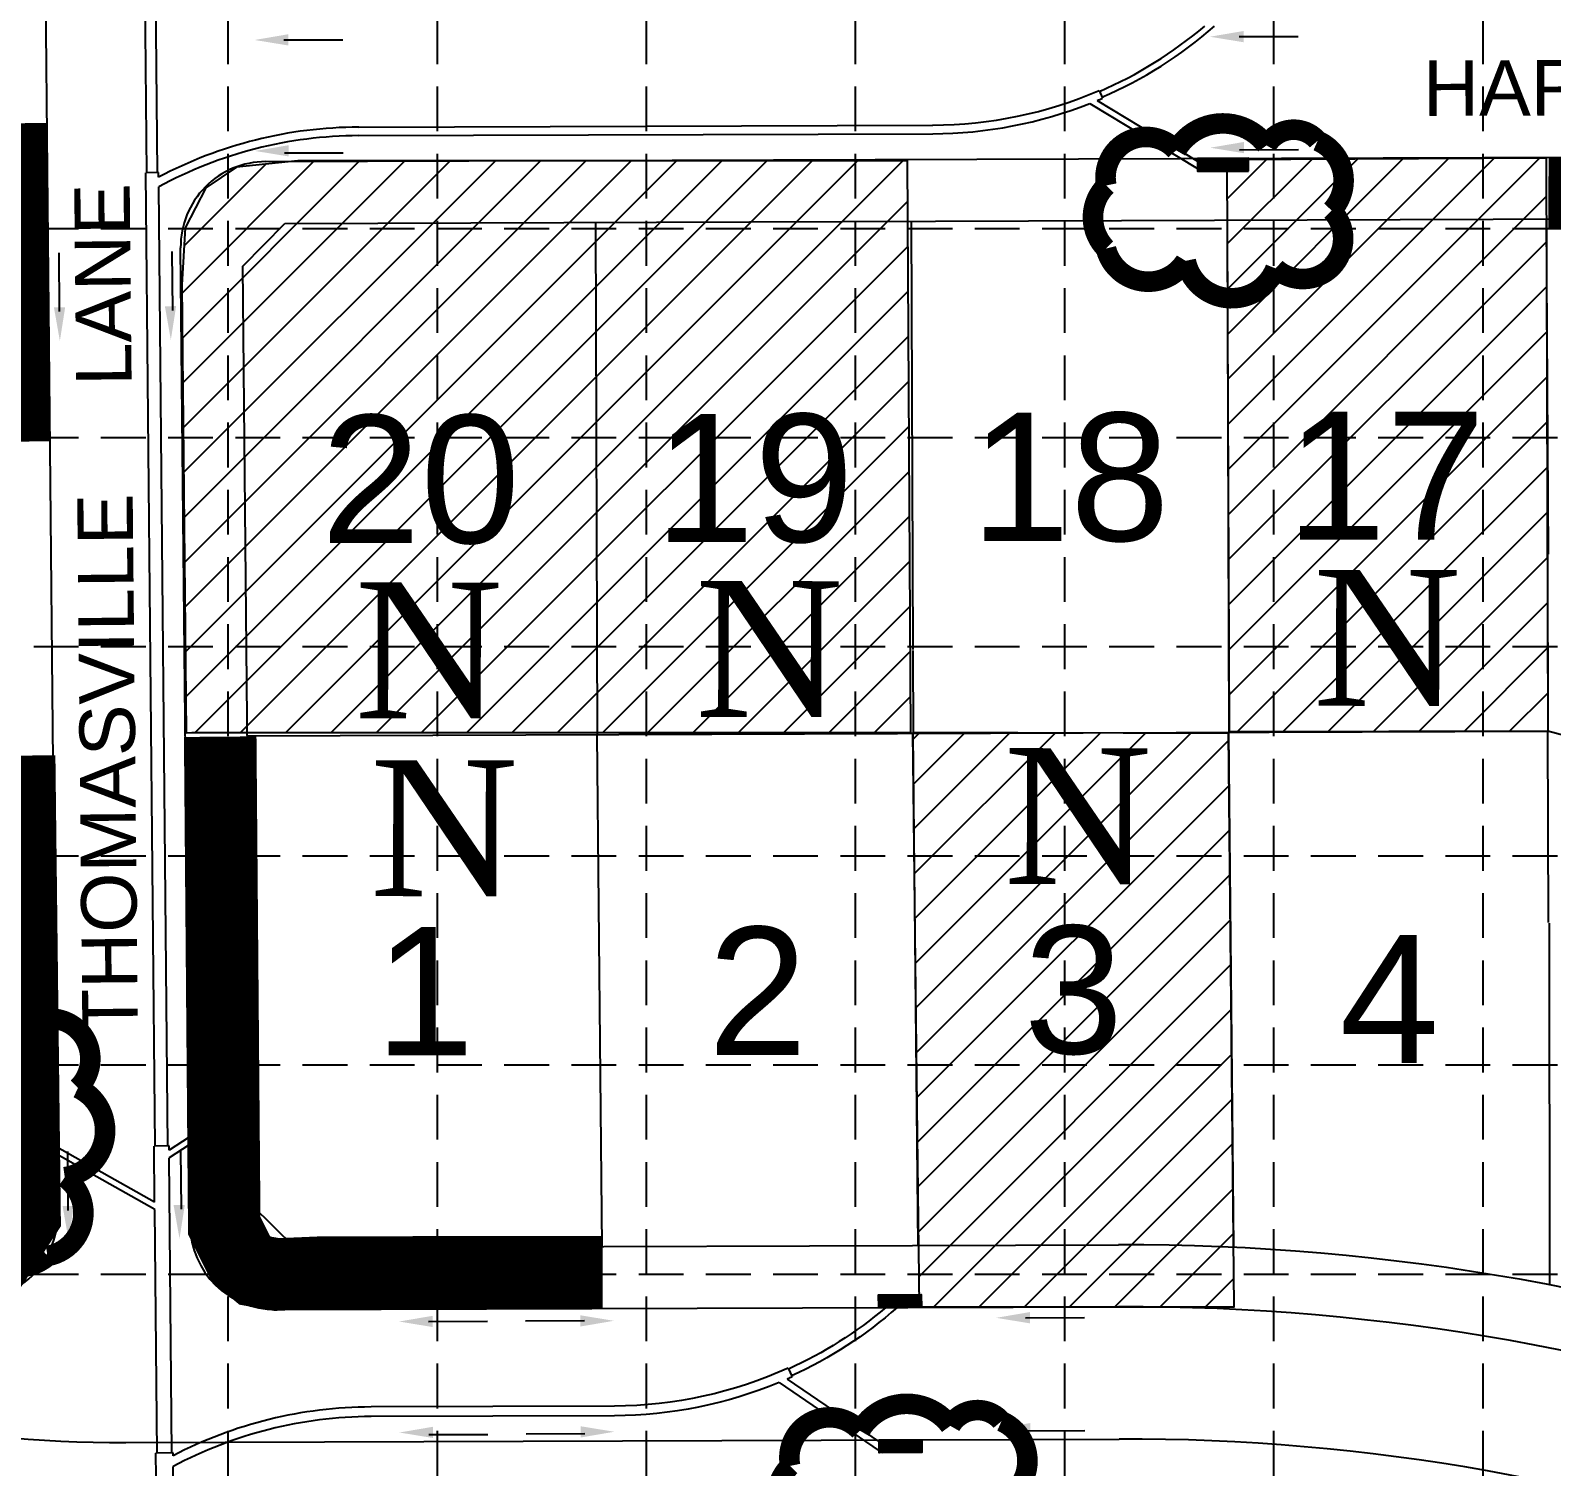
# Model space of a CAD drawing. Header units: feet. Extents: x 2468808 to 2471949, y 7110842 to 7112807.
# Drawn here: x 2469645.9 to 2470002.3, y 7111534.2 to 7111870.7 of the extents above; entities that cross this region are included whole.
import ezdxf
from ezdxf.enums import TextEntityAlignment as Align

# ---------------------------------------------------------------- set-up
doc = ezdxf.new("R2010")
doc.units = ezdxf.units.FT
doc.header["$LTSCALE"] = 35
doc.header["$MEASUREMENT"] = 0
doc.linetypes.add('HIDDEN', pattern=[0.375, 0.25, -0.125])
doc.linetypes.add('PHANTOM2', pattern=[3.15, 1.9, -0.25, 0.25, -0.25, 0.25, -0.25])
for name, color, linetype in [('AROW', 250, 'CONTINUOUS'), ('BDY', 250, 'PHANTOM2'), ('EROSION BLANKET', 84, 'CONTINUOUS'), ('FLOW', 250, 'CONTINUOUS'), ('GRID', 254, 'HIDDEN'), ('INLET PROTECTION', 5, 'CONTINUOUS'), ('LOT', 250, 'CONTINUOUS'), ('LOTNO', 250, 'CONTINUOUS'), ('Newcastle homesites', 194, 'CONTINUOUS'), ('PVMT', 250, 'CONTINUOUS'), ('SODDED LOT', 2, 'CONTINUOUS'), ('SROW', 250, 'CONTINUOUS'), ('STM', 1, 'CONTINUOUS'), ('STRNAMES', 250, 'CONTINUOUS')]:
    doc.layers.add(name, color=color, linetype=linetype)
doc.styles.add('NEWCASTLE', font='TIMES.TTF')
doc.styles.get("Standard").update_dxf_attribs({"font": 'ARIAL.TTF'})
pattern_1 = [(135, (2470462.14535, 7111171.91836), (-0.176776695, -0.176776695), [])]
pattern_2 = [(135, (2470332.1461, 7111171.475), (-0.176776695, -0.176776695), [])]

# ---------------------------------------------------------------- blocks, each defined once
blk = doc.blocks.new('1DB')
at = {"layer": 'FLOW'}
for p, q in [((6.25, 13), (20.07, 13)), ((6.25, -13.5), (20.07, -13.5))]:
    blk.add_line(p, q, dxfattribs=at)
for points in [[(7.28, 11.68), (7.28, 14.32), (-0.62, 13)], [(7.28, -14.32), (7.28, -11.68), (-0.62, -13)]]:
    blk.add_solid(points, dxfattribs=at)

msp = doc.modelspace()

# ---------------------------------------------------------------- hatches: boundary and pattern name
at = {"layer": 'SODDED LOT'}
h = msp.add_hatch(dxfattribs=at)
h.set_pattern_fill('ANSI31', color=256, scale=60, style=0)
h.paths.add_polyline_path([(2471074.5, 7112290.24), (2471164.61, 7112290.54), (2471163.96, 7112435.01), (2471074.15, 7112434.66)])
edge = h.paths.add_edge_path()
edge.add_line((2471343.8, 7111971.44), (2471344.7, 7112114.95))
edge.add_line((2471344.7, 7112114.95), (2471539.87, 7112116.18))
edge.add_arc((2471539.99, 7112097.82), 18.36, 0.6652, 90.3626, ccw=False)
edge.add_line((2471558.35, 7112098.03), (2471558.44, 7111971.6))
edge.add_line((2471558.44, 7111971.6), (2471343.8, 7111971.44))
h.paths.add_polyline_path([(2471733.95, 7111796.93), (2471589.88, 7111797.21), (2471589.6, 7111707.83), (2471733.95, 7111707.27)])
h.paths.add_polyline_path([(2471256.55, 7111650.5), (2471346.65, 7111651.4), (2471345.29, 7111794.43), (2471256.09, 7111794.88)])
h.paths.add_polyline_path([(2470896.14, 7111649.75), (2470986.24, 7111650.18), (2470985.81, 7111794.06), (2470895.5, 7111793.85)])
h.paths.add_polyline_path([(2471075.94, 7111650.02), (2471166.38, 7111650.42), (2471165.98, 7111506.4), (2471076.34, 7111505.2)])
edge = h.paths.add_edge_path()
edge.add_line((2470616.6, 7111503.76), (2470614.57, 7111613.54))
edge.add_line((2470614.57, 7111613.54), (2470751.96, 7111614.46))
edge.add_line((2470751.96, 7111614.46), (2470752.52, 7111524.23))
edge.add_arc((2470733.02, 7111524.11), 19.51, -88.4919, 0.3567, ccw=False)
edge.add_line((2470733.53, 7111504.61), (2470623.66, 7111504.15))
edge.add_line((2470623.66, 7111504.15), (2470616.6, 7111503.76))
h.paths.add_polyline_path([(2470463.61, 7111603.16), (2470613.04, 7111603.43), (2470612.86, 7111756.91), (2470462.93, 7111757.35)])
h.paths.add_polyline_path([(2469852.56, 7111706.18), (2469854.08, 7111571.62), (2469927.93, 7111571.62), (2469926.61, 7111705.99)])
edge = h.paths.add_edge_path()
edge.add_line((2470297.32, 7111740.55), (2470297.26, 7111841.96))
edge.add_line((2470297.26, 7111841.96), (2470411.86, 7111842.43))
edge.add_arc((2470411.94, 7111822.98), 19.45, 2.0481, 90.236, ccw=False)
edge.add_line((2470431.37, 7111823.68), (2470431.8, 7111741.01))
edge.add_line((2470431.8, 7111741.01), (2470297.32, 7111740.55))
h.paths.add_polyline_path([(2470148.95, 7111841.35), (2470149.53, 7111666.08), (2470223.55, 7111666.35), (2470222.92, 7111841.67)])
h.paths.add_polyline_path([(2470001.09, 7111840.81), (2469926.23, 7111840.4), (2469926.77, 7111706.44), (2470001.47, 7111706.6)])
h.paths.add_polyline_path([(2469683.69, 7111706.18), (2469852.19, 7111706.18), (2469851.39, 7111840.13), (2469708.56, 7111840.13), (2469694.21, 7111838.66), (2469687.03, 7111833.81), (2469682.17, 7111824.5), (2469681.4, 7111811.11), (2469682.35, 7111706.12)])
h.paths.add_polyline_path([(2469381.01, 7112045.7), (2469514.27, 7112044.48), (2469517.52, 7112080.63), (2469651.2, 7112064.38), (2469658.51, 7112108.24), (2469658.51, 7112116.77), (2469656.48, 7112120.02), (2469653.23, 7112126.93), (2469652.82, 7112135.05), (2469650.38, 7112142.36), (2469650.38, 7112146.42), (2469532.96, 7112162.67), (2469523.62, 7112122.46), (2469389.54, 7112138.3), (2469384.67, 7112102.56), (2469381.42, 7112070.88)])
h.paths.add_polyline_path([(2470183.62, 7112307.12), (2470258.33, 7112308.1), (2470258, 7112441.02), (2470182.97, 7112441.02)])
h.paths.add_polyline_path([(2470033.71, 7112306.58), (2470108.63, 7112307.6), (2470107.61, 7112441.33), (2470033.02, 7112440.99)])
h.paths.add_polyline_path([(2469731.5, 7112305.73), (2469808.52, 7112305.95), (2469807.86, 7112440.37), (2469731.08, 7112440.06)])
h.paths.add_polyline_path([(2469437.23, 7112304.73), (2469573.71, 7112305.3), (2469572.86, 7112439.76), (2469497.13, 7112438.91), (2469488.66, 7112437.5), (2469481.59, 7112432.69), (2469477.35, 7112427.05), (2469474.24, 7112416.03)])
h.paths.add_polyline_path([(2470320.44, 7112607.52), (2470321.11, 7112473.23), (2470245.46, 7112472.87), (2470245.08, 7112607.02)])
h.paths.add_polyline_path([(2470255.71, 7112007.18), (2470416.4, 7112007.94), (2470430.92, 7112007.8), (2470430.5, 7112122.83), (2470430.45, 7112123.93), (2470430.28, 7112125.48), (2470430.04, 7112126.7), (2470429.95, 7112127.17), (2470429.65, 7112128.23), (2470429.51, 7112128.71), (2470428.96, 7112130.17), (2470428.29, 7112131.61), (2470427.44, 7112133.03), (2470426.6, 7112134.28), (2470425.56, 7112135.6), (2470424.51, 7112136.68), (2470423.41, 7112137.67), (2470421.96, 7112138.8), (2470420.8, 7112139.55), (2470419.24, 7112140.4), (2470417.84, 7112141.02), (2470416.4, 7112141.53), (2470415.05, 7112141.89), (2470413.14, 7112142.22), (2470411.73, 7112142.37), (2470255.68, 7112141.68)])
h.paths.add_polyline_path([(2470605.08, 7112373.61), (2470460.62, 7112373.35), (2470460.51, 7112450.56), (2470529.82, 7112450.15), (2470604.97, 7112450.55)])
at = {"layer": 'STM'}
h = msp.add_hatch(dxfattribs=at)
h.set_pattern_fill('ANSI31', color=5, scale=2, angle=90, style=0)
h.set_pattern_definition([(135, (2470480.14525, 7111171.97975), (-0.176776695, -0.176776695), [])])
h.paths.add_polyline_path([(2469931.31, 7111837.77), (2469931.3, 7111840.77), (2469919.3, 7111840.73), (2469919.31, 7111837.73)])
h = msp.add_hatch(dxfattribs=at)
h.set_pattern_fill('ANSI31', color=5, scale=2, angle=90, style=0)
h.set_pattern_definition(pattern_2)
h.paths.add_polyline_path([(2469652.16, 7111605.22), (2469649.16, 7111605.19), (2469649.06, 7111615.19), (2469652.06, 7111615.22)])
h = msp.add_hatch(dxfattribs=at)
h.set_pattern_fill('ANSI31', color=5, scale=2, angle=90, style=0)
h.set_pattern_definition(pattern_2)
h.paths.add_polyline_path([(2469686.16, 7111605.55), (2469686.06, 7111615.55), (2469683.06, 7111615.52), (2469683.16, 7111605.52)])
h = msp.add_hatch(dxfattribs=at)
h.set_pattern_fill('ANSI31', color=5, scale=2, angle=90, style=0)
h.set_pattern_definition(pattern_1)
h.paths.add_polyline_path([(2469844.63, 7111571.47), (2469844.62, 7111574.47), (2469854.62, 7111574.51), (2469854.63, 7111571.51)])
h = msp.add_hatch(dxfattribs=at)
h.set_pattern_fill('ANSI31', color=5, scale=2, angle=90, style=0)
h.set_pattern_definition(pattern_1)
h.paths.add_polyline_path([(2469844.74, 7111540.47), (2469854.74, 7111540.51), (2469854.75, 7111537.51), (2469844.75, 7111537.47)])

# ---------------------------------------------------------------- linework, layer by layer
at = {"layer": 'AROW', "color": 7}
for p, q in [((2469696.69, 7111705.47), (2470001.44, 7111706.51)), ((2470149.58, 7111666.01), (2470001.44, 7111706.51)), ((2469696.76, 7111685.47), (2469696.89, 7111685.47))]:
    msp.add_line(p, q, dxfattribs=at)
at = {"layer": 'BDY', "color": 7, "linetype": 'Continuous'}
msp.add_arc((2469667.19, 7111855.37), 330, 248.0315, 270.1954, dxfattribs=at)
at = {"layer": 'EROSION BLANKET', "const_width": 17}
for points in [[(2469641.78, 7111774.36), (2469641.02, 7111848.95)], [(2470149.01, 7111831.87), (2470001.54, 7111832.58), (2470001.54, 7111832.58)], [(2469690.36, 7111705.24), (2469691.31, 7111590.65), (2469695.19, 7111582.9), (2469698.54, 7111580.13), (2469703.63, 7111579.21), (2469714.26, 7111579.67), (2469779.97, 7111579.77)], [(2469513.8, 7111619.67), (2469577.28, 7111593.39), (2469626.86, 7111580.63), (2469638.13, 7111583.26), (2469644.52, 7111593.02), (2469643.25, 7111700.79)]]:
    msp.add_lwpolyline(points, dxfattribs=at)
at = {"layer": 'GRID', "color": 252, "linetype": 'HIDDEN', "ltscale": 1.2}
for p, q in [((2469692.16, 7112755.33), (2469692.16, 7111040.11)), ((2469741.16, 7112755.33), (2469741.16, 7111040.11)), ((2469790.16, 7112755.33), (2469790.16, 7111040.11)), ((2469839.16, 7112755.33), (2469839.16, 7111040.11)), ((2469888.16, 7112755.33), (2469888.16, 7111040.11)), ((2469937.16, 7112755.33), (2469937.16, 7111040.11)), ((2469986.16, 7112755.33), (2469986.16, 7111040.11)), ((2468859.16, 7111824.33), (2471897.16, 7111824.33)), ((2468859.16, 7111775.33), (2471897.16, 7111775.33)), ((2468859.16, 7111726.33), (2471897.16, 7111726.33)), ((2468859.16, 7111677.33), (2471897.16, 7111677.33)), ((2468859.16, 7111628.33), (2471897.16, 7111628.33)), ((2468859.16, 7111579.33), (2471897.16, 7111579.33))]:
    msp.add_line(p, q, dxfattribs=at)
at = {"layer": 'INLET PROTECTION', "color": 170, "ltscale": 100, "const_width": 4.82}
for points in [[(2469914.32, 7111842.62, 0.520567), (2469914.32, 7111842.62, 0.765195), (2469897.97, 7111834.39, 0.417879), (2469897.87, 7111819.59, 0.6649), (2469916.55, 7111816.73, 0.744833), (2469937.62, 7111814.96, 0.975642), (2469950.75, 7111828.52, 0.520567), (2469947.48, 7111844.86, 0.520567), (2469935.49, 7111843.77, 0.540264), (2469914.32, 7111842.62)], [(2469627.98, 7111601.4, 0.520567), (2469627.98, 7111601.4, 0.765195), (2469635.17, 7111584.57, 0.417879), (2469649.94, 7111583.54, 0.6649), (2469653.95, 7111602.01, 0.744833), (2469657.03, 7111622.93, 0.975642), (2469644.32, 7111636.88, 0.520567), (2469627.81, 7111634.64, 0.520567), (2469628.15, 7111622.61, 0.540264), (2469627.98, 7111601.4)], [(2469840.24, 7111542.61, 0.520567), (2469840.24, 7111542.61, 0.765195), (2469823.89, 7111534.38, 0.417879), (2469823.79, 7111519.57, 0.6649), (2469842.47, 7111516.72, 0.744833), (2469863.54, 7111514.95, 0.975642), (2469876.67, 7111528.51, 0.520567), (2469873.4, 7111544.85, 0.520567), (2469861.42, 7111543.76, 0.540264), (2469840.24, 7111542.61)]]:
    msp.add_lwpolyline(points, format="xyb", close=True, dxfattribs=at)
at = {"layer": 'LOT', "color": 7}
for p, q in [((2469778.28, 7111825.75), (2469778.69, 7111705.75)), ((2469852.28, 7111826), (2469852.66, 7111725.66)), ((2469926.28, 7111826.25), (2469926.69, 7111706.25)), ((2470001.03, 7111826.51), (2470001.48, 7111748.03)), ((2470001.3, 7111748.25), (2470001.44, 7111706.51)), ((2469852.63, 7111725.45), (2469852.69, 7111706)), ((2469779.85, 7111585.75), (2469778.69, 7111705.75)), ((2469853.85, 7111586), (2469852.69, 7111706)), ((2469927.85, 7111585.57), (2469926.69, 7111706.25)), ((2470001.59, 7111661.7), (2470001.44, 7111706.51)), ((2470001.88, 7111576.78), (2470001.8, 7111661.53))]:
    msp.add_line(p, q, dxfattribs=at)
at = {"layer": 'PVMT', "color": 7}
for p, q in [((2469652.27, 7111593.38), (2469648.3, 7112005.4)), ((2469701.02, 7111839.98), (2470411.48, 7111842.41)), ((2469683.3, 7111590.8), (2469681.09, 7111819.79)), ((2469703.36, 7111570.99), (2469900.83, 7111571.66)), ((2469668.26, 7111539.87), (2469900.94, 7111540.66))]:
    msp.add_line(p, q, dxfattribs=at)
for centre, radius, start, end in [((2469701.09, 7111819.98), 20, 90.1954, 180.5521), ((2469632.27, 7111593.18), 20, 262.4145, 0.5521), ((2469703.3, 7111590.99), 20, 180.5521, 270.1954), ((2469902.59, 7111056.17), 515.5, 69.6722, 90.1954), ((2469667.19, 7111855.37), 315.5, 248.0315, 270.1954), ((2469902.59, 7111056.17), 484.5, 69.6722, 90.1954)]:
    msp.add_arc(centre, radius, start, end, dxfattribs=at)
at = {"layer": 'SODDED LOT'}
for points in [[(2469683.69, 7111706.18), (2469852.19, 7111706.18), (2469851.39, 7111840.13), (2469708.56, 7111840.13), (2469694.21, 7111838.66), (2469687.03, 7111833.81), (2469682.17, 7111824.5), (2469681.4, 7111811.11), (2469682.35, 7111706.12)], [(2470001.09, 7111840.81), (2469926.23, 7111840.4), (2469926.77, 7111706.44), (2470001.47, 7111706.6)], [(2469852.56, 7111706.18), (2469854.08, 7111571.62), (2469927.93, 7111571.62), (2469926.61, 7111705.99)]]:
    msp.add_lwpolyline(points, close=True, dxfattribs=at)
at = {"layer": 'SROW', "color": 7}
for p, q in [((2469705.54, 7111825.5), (2470407.03, 7111827.89)), ((2469695.63, 7111815.47), (2469705.54, 7111825.5)), ((2469697.75, 7111595.47), (2469695.63, 7111815.47)), ((2469697.75, 7111595.47), (2469707.85, 7111585.51)), ((2469707.85, 7111585.51), (2469900.78, 7111586.16))]:
    msp.add_line(p, q, dxfattribs=at)
msp.add_arc((2469902.59, 7111056.17), 530, 69.6722, 90.1954, dxfattribs=at)
at = {"layer": 'STM', "color": 5}
for p, q in [((2469675.67, 7111837.4), (2469674.89, 7111918.1)), ((2469673.17, 7111837.38), (2469672.51, 7111906.25)), ((2469896.26, 7111856.66), (2469897.05, 7111854.82)), ((2469894.08, 7111853.59), (2469919.31, 7111838.35)), ((2469895.82, 7111854.3), (2469919.3, 7111840.11)), ((2469722.83, 7111848.06), (2469857.28, 7111848.52)), ((2469722.83, 7111846.06), (2469857.29, 7111846.52)), ((2469675.92, 7111837.4), (2469672.92, 7111837.37)), ((2469675.12, 7111609.3), (2469672.92, 7111837.37)), ((2469675.93, 7111836.33), (2469675.92, 7111837.4)), ((2469678.12, 7111609.32), (2469675.95, 7111834.07)), ((2469678.37, 7111609.33), (2469674.87, 7111609.29)), ((2469674.99, 7111596.17), (2469674.87, 7111609.29)), ((2469678.38, 7111608.33), (2469678.37, 7111609.33)), ((2469683.1, 7111611.41), (2469678.38, 7111608.33)), ((2469683.12, 7111609.63), (2469678.4, 7111606.55)), ((2469674.99, 7111596.17), (2469652.12, 7111609.08)), ((2469675.01, 7111594.44), (2469652.14, 7111607.35)), ((2469679.06, 7111537.42), (2469678.4, 7111606.55)), ((2469675.56, 7111537.39), (2469675.01, 7111594.44)), ((2469823.41, 7111557.3), (2469824.35, 7111555.25)), ((2469821.28, 7111553.92), (2469844.74, 7111537.91)), ((2469823.18, 7111554.73), (2469844.74, 7111540.03)), ((2469679.31, 7111537.42), (2469675.31, 7111537.38)), ((2469676.06, 7111459.39), (2469675.31, 7111537.38)), ((2469679.32, 7111536.75), (2469679.31, 7111537.42)), ((2469680.06, 7111459.42), (2469679.34, 7111534.21))]:
    msp.add_line(p, q, dxfattribs=at)
for points in [[(2469931.31, 7111837.77), (2469931.3, 7111840.77), (2469919.3, 7111840.73), (2469919.31, 7111837.73)], [(2469652.16, 7111605.22), (2469649.16, 7111605.19), (2469649.06, 7111615.19), (2469652.06, 7111615.22)], [(2469686.16, 7111605.55), (2469686.06, 7111615.55), (2469683.06, 7111615.52), (2469683.16, 7111605.52)], [(2469844.63, 7111571.47), (2469844.62, 7111574.47), (2469854.62, 7111574.51), (2469854.63, 7111571.51)], [(2469844.74, 7111540.47), (2469854.74, 7111540.51), (2469854.75, 7111537.51), (2469844.75, 7111537.47)]]:
    msp.add_lwpolyline(points, close=True, dxfattribs=at)
for points in [[(2469846.28, 7111571.48, -0.06825), (2469823.52, 7111557.07)], [(2469848.97, 7111571.49, -0.073393), (2469824.24, 7111555.48)], [(2469823.41, 7111557.3, -0.10653), (2469782.72, 7111548.39), (2469725.71, 7111548.19, 0.119817), (2469679.32, 7111536.75, 0.127019)], [(2469821.28, 7111553.92, -0.098166), (2469782.73, 7111546.14), (2469725.71, 7111545.94, 0.122763), (2469679.34, 7111534.21, 0.127019)], [(2469824.35, 7111555.25, -0.003148), (2469823.18, 7111554.73)]]:
    msp.add_lwpolyline(points, format="xyb", dxfattribs=at)
for centre, radius, start, end in [((2469856.94, 7111947.52), 99.25, 293.3976, 310.2223), ((2469856.94, 7111947.52), 100.75, 293.3976, 311.2275), ((2469856.94, 7111947.52), 99, 270.1954, 293.3976), ((2469856.94, 7111947.52), 101, 270.1954, 291.5748), ((2469856.94, 7111947.52), 101, 292.6369, 293.3976), ((2469723.17, 7111747.06), 101, 90.1951, 117.8865), ((2469723.17, 7111747.06), 99, 90.1951, 118.4864)]:
    msp.add_arc(centre, radius, start, end, dxfattribs=at)

# ---------------------------------------------------------------- block references
at = {"layer": 'FLOW', "color": 7}
for p, rotation in [((2469699.09, 7111855.48), 0.1954054710379438), ((2469922.89, 7111856.24), 0.1954054710379438), ((2469665.79, 7111798.7), 90.55206603344571), ((2469667.82, 7111588.12), 90.55206603344571), ((2469872.82, 7111556.07), 0.1954054687428215), ((2469732.92, 7111555.2), 0.1954054714215569)]:
    msp.add_blockref('1DB', p, dxfattribs=dict(at, rotation=rotation))
at = {"layer": 'FLOW', "color": 7, "xscale": -1, "rotation": 0.1954054659623239}
msp.add_blockref('1DB', (2469782.03, 7111555.37), dxfattribs=at)

# ---------------------------------------------------------------- texts
at = {"layer": 'LOTNO', "color": 7}
for s, p in [('20', (2469737.3, 7111765.61)), ('19', (2469815.49, 7111765.87)), ('18', (2469889.49, 7111766.13)), ('17', (2469963.49, 7111766.38)), ('1', (2469738.27, 7111645.61)), ('2', (2469816.27, 7111645.88)), ('3', (2469890.27, 7111645.96)), ('4', (2469964.27, 7111643.78))]:
    msp.add_text(s, height=30, dxfattribs=at).set_placement(p, align=Align.MIDDLE)
at = {"layer": 'Newcastle homesites', "color": 194, "style": 'NEWCASTLE'}
for p in [(2469721.81, 7111709.56), (2469801.59, 7111709.88), (2469946.35, 7111712.48), (2469873.9, 7111670.72), (2469725.43, 7111667.88)]:
    msp.add_text('N', height=31.84, rotation=359.904, dxfattribs=at).set_placement(p)
at = {"layer": 'STRNAMES', "color": 7}
for s, rotation, p in [('HARTFORD LANE', 0.1954, (2469972.19, 7111850.68)), ('THOMASVILLE     LANE', 90.5521, (2469671.08, 7111635.14))]:
    msp.add_text(s, height=13, rotation=rotation, dxfattribs=at).set_placement(p)

doc.saveas('drawing.dxf')
